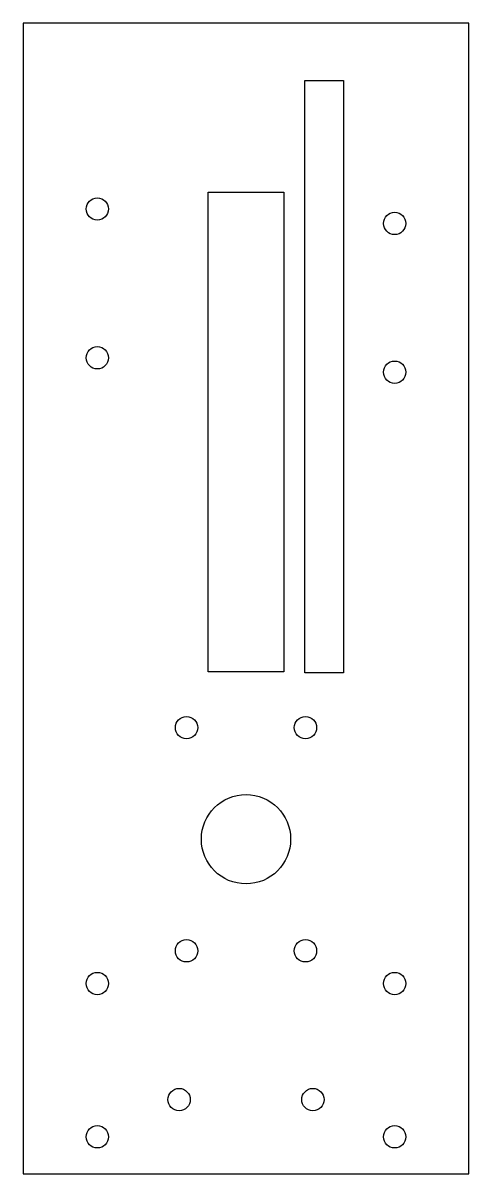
# Model space of a CAD drawing. Header units: millimetres. Extents: x 0 to 60, y 0 to 155.
import ezdxf

# ---------------------------------------------------------------- set-up
doc = ezdxf.new("R2010")
doc.units = ezdxf.units.MM

msp = doc.modelspace()

# ---------------------------------------------------------------- linework, layer by layer
at = {"color": 7, "linetype": 'Continuous', "lineweight": 25}
for p, q in [((0, 154.72), (0, 0)), ((60, 154.72), (0, 154.72)), ((60, 0), (60, 154.72)), ((37.9, 67.36), (37.9, 147)), ((37.9, 147), (43.1, 147)), ((43.1, 147), (43.1, 67.36)), ((24.9, 67.5), (24.9, 132)), ((24.9, 132), (35.1, 132)), ((35.1, 132), (35.1, 67.5)), ((35.1, 67.5), (24.9, 67.5)), ((43.1, 67.36), (37.9, 67.36)), ((0, 0), (60, 0))]:
    msp.add_line(p, q, dxfattribs=at)
for centre, radius in [((10, 129.72), 1.5), ((50, 127.78), 1.5), ((10, 109.72), 1.5), ((50, 107.78), 1.5), ((22, 60), 1.5), ((38, 60), 1.5), ((30, 45), 6), ((22, 30), 1.5), ((38, 30), 1.5), ((10, 25.6), 1.5), ((50, 25.6), 1.5), ((21, 10), 1.5), ((39, 10), 1.5), ((10, 5), 1.5), ((50, 5), 1.5)]:
    msp.add_circle(centre, radius, dxfattribs=at)

doc.saveas('drawing.dxf')
